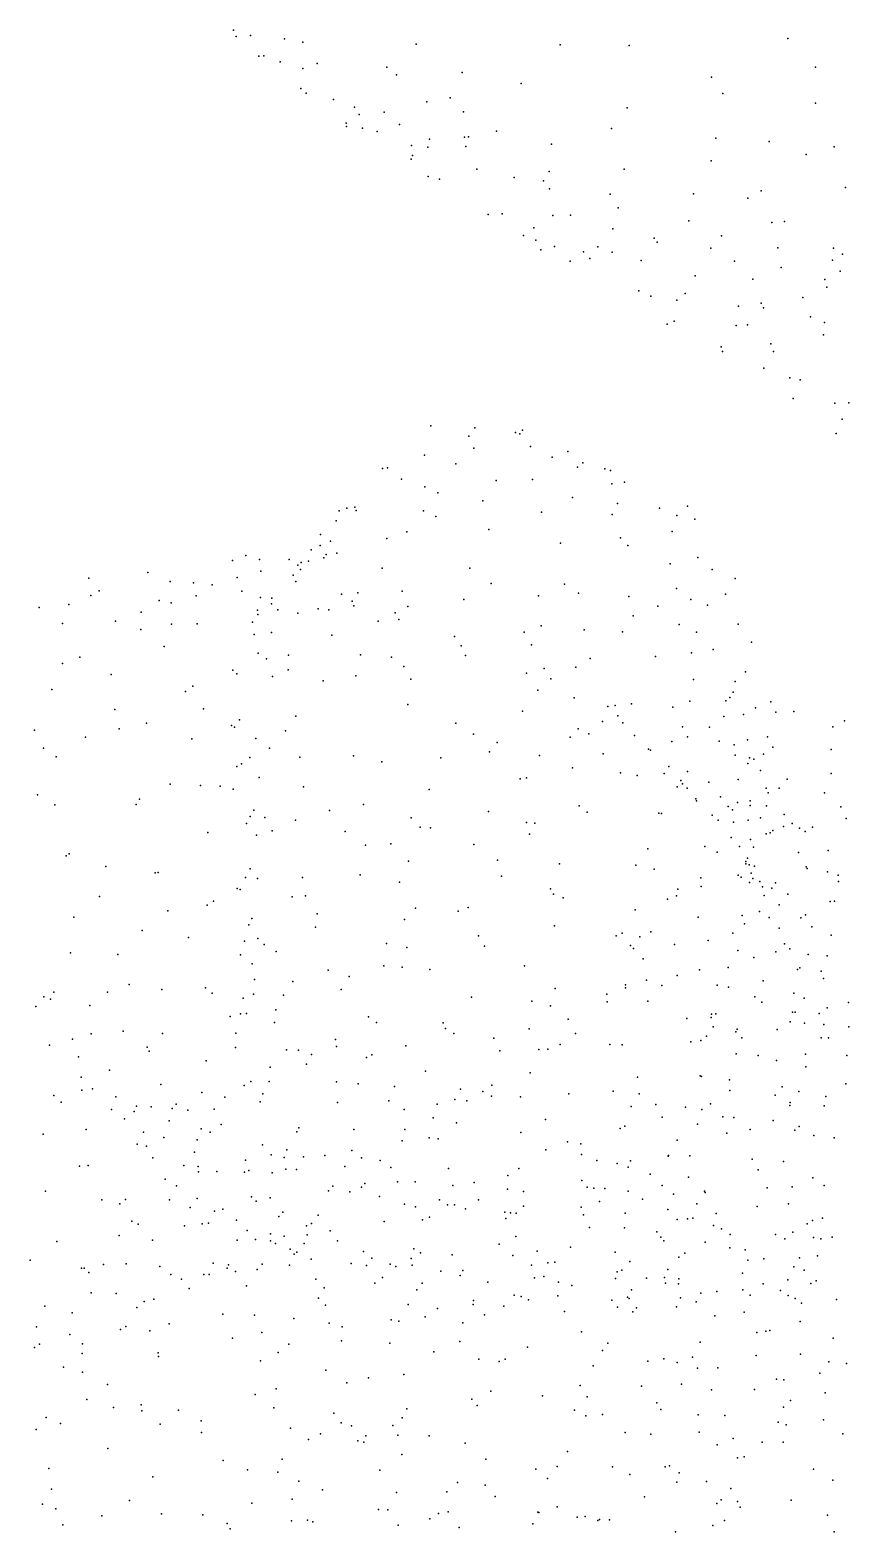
# Model space of a CAD drawing. Header units: metres. Extents: x -23.9 to 23.9, y -27.4 to 27.4.
# Drawn here: x -3.7 to -0.01, y 13.52 to 20.28 of the extents above; entities that cross this region are included whole.
import ezdxf

# ---------------------------------------------------------------- set-up
doc = ezdxf.new("R2010")
doc.units = ezdxf.units.M

msp = doc.modelspace()

# ---------------------------------------------------------------- linework, layer by layer
for p in [(-2.7834, 20.2817, -1.6007), (-2.7726, 20.2522, -0.6492), (-2.7069, 20.2565, -1.8969), (-2.554, 20.2424, -2.4565), (-2.4715, 20.2269, 0.8267), (-0.2856, 20.2442, -3.696), (-2.6701, 20.1641, -0.0875), (-2.6475, 20.1649, -1.1082), (-1.9608, 20.2174, 1.6773), (-1.3114, 20.215, 2.1859), (-1.0009, 20.2118, 2.3274), (-2.5733, 20.1392, -1.3772), (-2.4713, 20.1078, -1.8027), (-2.4076, 20.1304, -2.1928), (-2.0927, 20.1139, -2.9268), (-1.7541, 20.0908, 1.7926), (-0.1609, 20.115, 2.8796), (-2.0499, 20.0805, 1.3229), (-1.4879, 20.0406, 2.0396), (-0.6307, 20.0687, 2.7187), (-2.4801, 20.0191, -0.4479), (-2.4563, 19.9972, -0.2047), (-2.3333, 19.9692, 0.6138), (-1.9129, 19.9582, -2.5833), (-1.8083, 19.977, 1.5284), (-0.5787, 19.9962, -3.5433), (-2.2383, 19.934, -1.334), (-2.2173, 19.9011, -1.0472), (-2.1051, 19.9124, -1.7315), (-1.747, 19.914, -2.7979), (-1.0097, 19.9312, 2.2183), (-0.1612, 19.9523, -3.4912), (-2.2761, 19.8623, 0.0002), (-2.2742, 19.8466, 0.3467), (-2.2034, 19.8394, -0.2956), (-2.1368, 19.8253, -0.6631), (-2.0362, 19.8556, 0.9858), (-1.5984, 19.8258, 1.6094), (-1.0807, 19.838, -3.1642), (-1.9819, 19.7623, -1.093), (-1.9087, 19.7539, -1.3267), (-1.901, 19.7895, -1.5708), (-1.7428, 19.7993, 1.3458), (-1.7372, 19.7575, -1.8548), (-1.7244, 19.8004, -2.1592), (-1.3506, 19.7684, 1.8979), (-0.6106, 19.7952, 2.5747), (-0.3709, 19.7791, 2.8789), (-0.0772, 19.7554, 2.9914), (-1.9832, 19.7002, -0.2058), (-1.9775, 19.716, -0.4778), (-0.6321, 19.6921, -3.1231), (-0.2031, 19.7204, -3.2017), (-1.9072, 19.6228, 0.2394), (-1.6871, 19.655, -1.3661), (-1.5197, 19.6179, -1.6296), (-1.3612, 19.6442, -2.2606), (-1.0233, 19.6551, -2.8886), (-1.8561, 19.6098, -0.0117), (-1.3868, 19.6028, -1.9279), (-1.3602, 19.5663, 1.5614), (-0.4066, 19.5571, -2.8984), (-0.0259, 19.5732, -2.946), (-1.0864, 19.5431, -2.4438), (-0.7117, 19.5435, -2.799), (-0.4669, 19.5249, 2.5929), (-1.6372, 19.4509, 0.3674), (-1.5728, 19.454, -0.2244), (-1.3446, 19.4461, -1.0795), (-1.2652, 19.4485, -1.3289), (-1.0503, 19.4811, -2.1652), (-0.7327, 19.4225, -2.3688), (-0.3588, 19.4145, -2.6165), (-0.3009, 19.4193, 2.7628), (-1.4778, 19.356, 0.8779), (-1.4308, 19.3906, -0.4806), (-1.075, 19.3857, -1.4998), (-0.5845, 19.3554, -2.1565), (-1.421, 19.3354, 0.1568), (-1.3998, 19.2925, 0.5824), (-1.3381, 19.3065, -0.1405), (-1.2064, 19.2833, 1.2753), (-1.1429, 19.3059, -0.8043), (-1.0773, 19.2807, 1.4913), (-0.8878, 19.3438, 1.9314), (-0.875, 19.3258, -1.6827), (-0.6325, 19.2989, 2.1851), (-0.3311, 19.3007, -2.1247), (-0.0798, 19.2995, -2.386), (-1.2676, 19.241, 1.0355), (-1.1778, 19.2528, -0.3715), (-0.9466, 19.2434, -0.9953), (-0.5262, 19.2413, -1.5882), (-0.3164, 19.2124, 2.5896), (-0.0845, 19.2449, -2.0792), (-0.0404, 19.2729, 3.0765), (-0.7038, 19.1747, -1.0307), (-0.4443, 19.159, -1.2211), (-0.1194, 19.1582, -1.5045), (-0.0503, 19.1964, -1.7968), (-0.9574, 19.1076, 1.3281), (-0.9036, 19.0825, -0.1232), (-0.7485, 19.0956, 1.6609), (-0.2191, 19.0772, -0.8961), (-0.11, 19.1238, -1.26), (-0.7857, 19.0655, -0.3404), (-0.5081, 19.0383, 2.0069), (-0.4063, 19.052, 2.3388), (-0.3962, 19.0306, -0.5149), (-0.8305, 18.9576, 0.661), (-0.7985, 18.9709, 0.2603), (-0.5189, 18.9512, 1.7664), (-0.4679, 18.9544, 0.0511), (-0.1839, 18.9898, 2.6216), (-0.121, 18.9648, -0.1139), (-0.1259, 18.9093, 0.2861), (-0.587, 18.8554, 1.3366), (-0.5807, 18.8335, 0.79), (-0.3635, 18.8683, 0.5261), (-0.3511, 18.8332, 1.9147), (-0.3939, 18.7585, 0.9745), (-0.2767, 18.7159, 1.3485), (-0.2305, 18.7058, 2.2233), (-0.2624, 18.6219, 1.6293), (-0.0751, 18.6016, 2.4969), (-0.0119, 18.6021, 1.1756), (-1.8956, 18.4991, 17.1318), (-1.696, 18.4895, 17.2712), (-1.5139, 18.4694, 16.9827), (-1.482, 18.4791, 16.7197), (-0.041, 18.5291, 2.0913), (-1.7243, 18.453, 16.5191), (-1.4937, 18.4634, 16.3998), (-1.4465, 18.4067, 17.7651), (-0.0689, 18.4647, 1.6572), (-1.9229, 18.367, 16.2712), (-1.7007, 18.3979, 17.7325), (-1.3484, 18.3578, 18.1596), (-1.277, 18.3828, 17.2046), (-1.2105, 18.3322, 17.4631), (-2.1126, 18.3065, 17.3123), (-2.0902, 18.3094, 16.8316), (-1.7822, 18.3277, 15.991), (-1.2335, 18.3127, 17.9497), (-1.1101, 18.3061, 16.3855), (-1.0851, 18.298, 17), (-2.0274, 18.2592, 15.8562), (-1.9216, 18.2237, 18.0146), (-1.8637, 18.1973, 15.4558), (-1.6008, 18.2528, 15.5083), (-1.4369, 18.257, 18.3995), (-1.0794, 18.2382, 17.7382), (-1.0227, 18.2451, 17.3286), (-2.2729, 18.1289, 17.8563), (-2.2374, 18.1333, 16.1642), (-1.6607, 18.1615, 15.1291), (-1.2558, 18.176, 15.7352), (-1.0531, 18.1499, 18.1931), (-0.7382, 18.1379, 16.7374), (-2.3211, 18.0708, 16.7421), (-2.3074, 18.1157, 17.4918), (-2.2313, 18.1181, 15.528), (-1.9286, 18.1166, 15.1296), (-1.8726, 18.0903, 18.2584), (-1.3959, 18.1099, 15.3178), (-1.0785, 18.0998, 15.8965), (-0.8641, 18.1277, 16.4144), (-0.7862, 18.0945, 17.2867), (-0.7058, 18.078, 17.0035), (-2.3924, 18.01, 17.0268), (-2.0037, 18.0223, 14.7485), (-1.634, 18.032, 18.5249), (-1.04, 17.9952, 18.5548), (-0.8071, 18.0232, 17.8869), (-2.4336, 17.94, 16.3494), (-2.3934, 17.9598, 15.789), (-2.3474, 17.979, 14.9543), (-2.3181, 17.926, 18.0722), (-2.0929, 17.9914, 18.2055), (-1.3113, 17.9702, 15.0676), (-1.0076, 17.96, 15.6674), (-2.7883, 17.893, 12.0537), (-2.7291, 17.9146, 12.4262), (-2.6665, 17.8969, 13.2126), (-2.5327, 17.8976, 12.8826), (-2.494, 17.8719, 14.5954), (-2.4791, 17.8828, 16.0845), (-2.4466, 17.8901, 15.3527), (-2.3768, 17.9043, 13.8711), (-2.3662, 17.9193, 14.3881), (-0.8162, 17.8772, 18.3762), (-0.6921, 17.9065, 16.3929), (-3.4363, 17.8133, 11.7954), (-3.1699, 17.839, 12.0444), (-3.0695, 17.7984, 12.5387), (-2.9647, 17.7914, 12.9875), (-2.7674, 17.8162, 13.9295), (-2.6606, 17.8439, 14.1891), (-2.5158, 17.8267, 15.5859), (-2.5035, 17.7979, 12.119), (-2.4826, 17.8525, 17.3074), (-2.1134, 17.858, 13.7499), (-1.7186, 17.8579, 14.2069), (-0.6276, 17.8522, 16.8135), (-0.5242, 17.8118, 17.6115), (-3.4263, 17.7348, 11.5037), (-3.3891, 17.7554, 12.337), (-2.9523, 17.7332, 14.1016), (-2.8805, 17.7833, 11.7231), (-2.747, 17.7537, 14.4985), (-2.6624, 17.7253, 14.7922), (-2.6109, 17.7236, 11.663), (-2.2968, 17.7409, 12.4645), (-2.2235, 17.7471, 12.7648), (-2.0236, 17.7546, 13.2918), (-1.6236, 17.7883, 18.8417), (-1.4094, 17.7335, 14.3056), (-1.293, 17.7857, 14.6097), (-1.2295, 17.7449, 19.1437), (-1.002, 17.7301, 15.0831), (-0.7872, 17.7662, 15.7515), (-0.5673, 17.7415, 18.1891), (-3.66, 17.6813, 11.4548), (-3.5267, 17.6943, 12.5393), (-3.1997, 17.6592, 11.3179), (-3.1186, 17.713, 13.2943), (-3.0654, 17.7025, 13.8523), (-2.6757, 17.6683, 15.7333), (-2.6135, 17.6976, 16.5521), (-2.5837, 17.6702, 16.9248), (-2.4025, 17.6745, 18.1882), (-2.3548, 17.6705, 11.6981), (-2.2489, 17.709, 18.3866), (-2.2425, 17.688, 12.0981), (-2.0558, 17.6562, 18.6597), (-1.9981, 17.6849, 13.0483), (-1.7458, 17.7173, 13.7981), (-0.872, 17.6866, 15.3465), (-0.7231, 17.7173, 18.5813), (-0.6481, 17.6909, 16.2061), (-3.5546, 17.6091, 13.017), (-3.3153, 17.6189, 13.5783), (-3.0632, 17.6056, 14.3785), (-2.9471, 17.6074, 14.6249), (-2.6982, 17.6145, 16.0084), (-2.6737, 17.6492, 15.1561), (-2.4937, 17.655, 17.8343), (-2.1326, 17.6189, 11.815), (-2.0393, 17.6267, 12.3741), (-1.3974, 17.599, 13.967), (-0.9827, 17.6433, 19.1432), (-0.7759, 17.6049, 18.9765), (-0.5093, 17.6065, 17.241), (-3.2016, 17.582, 14.1672), (-2.6902, 17.5598, 16.2602), (-2.613, 17.5683, 11.1974), (-2.3402, 17.5569, 11.3491), (-1.7884, 17.5505, 12.7078), (-1.4746, 17.5705, 19.2087), (-1.2046, 17.5798, 14.2391), (-1.0311, 17.572, 14.6619), (-0.6977, 17.5695, 15.5728), (-0.4501, 17.5244, 18.0927), (-3.4772, 17.4568, 13.7924), (-3.0972, 17.5046, 10.9212), (-2.6723, 17.4747, 16.705), (-2.5357, 17.4668, 18.0365), (-2.2113, 17.4674, 18.6769), (-2.0717, 17.4579, 11.2369), (-1.758, 17.5077, 12.3447), (-1.7382, 17.4643, 11.9217), (-1.4418, 17.5127, 13.6661), (-0.8818, 17.4605, 14.8316), (-0.7202, 17.4768, 15.311), (-0.6224, 17.4923, 15.9045), (-3.555, 17.4287, 10.9098), (-2.7864, 17.3991, 15.7582), (-2.6354, 17.4493, 17.1392), (-2.5381, 17.4004, 10.7461), (-2.016, 17.4148, 18.9973), (-1.4632, 17.3856, 12.3452), (-1.3846, 17.4067, 12.9912), (-1.2415, 17.4124, 19.4788), (-1.1774, 17.4518, 14.0003), (-0.4766, 17.391, 17.5631), (-3.3349, 17.3792, 10.7409), (-2.9672, 17.3271, 10.5207), (-2.7689, 17.3818, 16.0785), (-2.6084, 17.3696, 17.6528), (-2.38, 17.3503, 18.5359), (-2.2324, 17.3738, 10.875), (-1.9843, 17.3582, 10.9978), (-1.3545, 17.3595, 12.5731), (-0.7108, 17.3563, 15.0767), (-0.5232, 17.3483, 18.5805), (-3.6022, 17.3114, 10.6864), (-3.0007, 17.3025, 15.0158), (-1.4127, 17.3082, 11.6658), (-1.2492, 17.2747, 12.0779), (-0.7271, 17.2591, -14.5771), (-0.5653, 17.2612, 15.8207), (-0.5474, 17.2753, 16.0887), (-0.5321, 17.2994, 16.3419), (-0.3631, 17.2561, 18.1249), (-3.3187, 17.221, 10.4148), (-2.9199, 17.2252, 15.2677), (-2.5032, 17.1917, 10.2565), (-1.9979, 17.2436, 10.6457), (-1.4817, 17.2141, 19.5738), (-1.0966, 17.235, 12.7739), (-1.0635, 17.2388, 13.7581), (-1.0528, 17.1931, 12.3337), (-0.99, 17.2467, 14.0729), (-0.805, 17.2317, -13.8245), (-0.5752, 17.1907, 15.5511), (-0.4865, 17.1986, 16.7645), (-0.4325, 17.2285, -13.9091), (-0.3407, 17.2088, -13.534), (-0.2596, 17.212, -14.2), (-3.6808, 17.128, 10.339), (-3.2986, 17.134, 14.4479), (-3.1766, 17.1594, 14.7235), (-2.7923, 17.15, 15.6643), (-2.78, 17.142, 15.9362), (-2.7566, 17.1752, 16.4471), (-2.5502, 17.1254, 18.4968), (-1.7817, 17.1605, 19.5062), (-1.2305, 17.1337, -13.4721), (-1.1207, 17.1681, 11.4358), (-1.0301, 17.1616, 11.81), (-0.7606, 17.1433, 14.4802), (-0.6396, 17.1422, 14.8257), (-0.0832, 17.1427, -20.9136), (-0.0315, 17.1703, -13.8866), (-3.6407, 17.0476, 13.9808), (-3.4515, 17.0966, 14.172), (-2.9715, 17.0899, 10.1436), (-2.6834, 17.0905, 17.8306), (-2.6211, 17.0468, 10.0661), (-1.7029, 17.11, 10.4473), (-1.5954, 17.0721, -13.883), (-1.2667, 17.0976, -14.5789), (-1.183, 17.1112, 10.9406), (-0.9777, 17.1051, 13.0335), (-0.8096, 17.077, 14.2024), (-0.7387, 17.0984, 19.4839), (-0.5951, 17.0784, 15.0658), (-0.5283, 17.0624, 19.1407), (-0.4673, 17.0856, 17.3077), (-0.3782, 17.0988, -14.9574), (-0.3536, 17.0524, 18.3548), (-3.583, 17.0082, 10.125), (-2.7106, 17.0046, 17.4891), (-2.4849, 17.0065, 18.7103), (-2.2434, 17.0134, 19.0678), (-2.1163, 16.9859, 10.0069), (-1.8496, 17.0032, 10.1133), (-1.6301, 17.0303, 19.6692), (-1.4055, 17.015, 10.3659), (-1.1189, 17.0218, 10.6877), (-0.9143, 17.0422, 12.6089), (-0.9053, 17.0384, 12.0874), (-0.5238, 17.0155, 15.9082), (-0.4591, 17.0045, 17.6779), (-0.4399, 16.9978, -15.2771), (-0.3959, 17.0205, 17.9491), (-0.0915, 17.0419, -22.1386), (-2.7693, 16.9655, 16.1991), (-2.7481, 16.9764, 16.6636), (-2.6683, 16.9157, 18.4359), (-1.4638, 16.9142, -14.951), (-1.2571, 16.9594, -12.9706), (-1.0407, 16.9365, 19.7382), (-0.9647, 16.9239, -15.2915), (-0.844, 16.9333, 10.7514), (-0.8226, 16.965, 13.2747), (-0.7386, 16.9427, 13.7162), (-0.4661, 16.9776, 17.0593), (-0.4099, 16.947, -12.6886), (-0.0914, 16.9338, -20.1944), (-3.069, 16.8858, 15.2123), (-2.9326, 16.8799, 15.5128), (-2.8441, 16.8767, 9.8396), (-2.7858, 16.8629, 15.8489), (-2.4689, 16.8732, 9.8471), (-1.9026, 16.8606, -14.2414), (-1.4924, 16.9091, 10.0557), (-0.7846, 16.873, -12.5725), (-0.7678, 16.901, 11.3945), (-0.7602, 16.8873, 11.7448), (-0.7397, 16.8673, -15.5291), (-0.6415, 16.8949, 10.9595), (-0.51, 16.9064, 19.4798), (-0.3845, 16.8678, 18.8763), (-0.3755, 16.8466, -20.6848), (-0.3252, 16.8674, 18.5406), (-0.2896, 16.9071, -21.7028), (-0.1204, 16.8458, -22.4638), (-3.6679, 16.8378, 9.9021), (-3.589, 16.7927, 14.2167), (-3.2222, 16.7935, 14.9513), (-3.2079, 16.8172, 9.8025), (-2.1981, 16.7941, 19.2941), (-1.2266, 16.7882, 9.9262), (-0.7008, 16.8194, 12.1415), (-0.6984, 16.8105, 12.7149), (-0.589, 16.8281, 14.5854), (-0.5556, 16.7842, 10.1837), (-0.513, 16.8033, 15.6453), (-0.4558, 16.8104, 17.3163), (-0.4554, 16.7885, -21.0574), (-0.3816, 16.7878, 11.2205), (-0.0472, 16.7826, -15.845), (-2.7086, 16.7396, 17.5699), (-2.6921, 16.7675, 17.9299), (-2.6431, 16.7349, 18.6187), (-2.5052, 16.7229, 18.8808), (-2.3508, 16.7668, 19.0835), (-1.983, 16.7335, 9.6826), (-1.6351, 16.7623, -12.9796), (-1.4639, 16.7121, -15.359), (-1.4266, 16.7102, 9.7357), (-1.1902, 16.7594, -15.5418), (-0.8674, 16.7553, 19.7794), (-0.856, 16.7535, 9.9449), (-0.6273, 16.746, 10.5417), (-0.5997, 16.7233, 12.9244), (-0.5353, 16.7702, 15.2806), (-0.5311, 16.7143, 13.9101), (-0.4642, 16.7231, -15.9957), (-0.4089, 16.7343, -20.2435), (-0.3031, 16.7493, 18.1665), (-0.0231, 16.73, -22.8019), (-2.9, 16.6668, 15.7518), (-2.7254, 16.7073, 17.2053), (-2.6809, 16.6555, 18.2224), (-2.6096, 16.6747, 9.5868), (-2.2808, 16.6718, 9.5936), (-1.9432, 16.6911, 19.7397), (-1.8959, 16.6888, -13.2181), (-1.4505, 16.6593, 19.908), (-0.5408, 16.6447, 12.4885), (-0.3845, 16.6614, 17.8783), (-0.3664, 16.6653, 19.3488), (-0.3533, 16.676, 11.7089), (-0.3056, 16.6939, -19.8892), (-0.266, 16.7076, 9.9877), (-0.2336, 16.6871, 11.4315), (-0.2081, 16.6715, 10.9878), (-0.1751, 16.6913, -19.5669), (-2.1887, 16.6099, -14.1591), (-2.0755, 16.6163, -14.6578), (-1.7014, 16.614, 19.8959), (-0.9168, 16.5934, -12.1836), (-0.6596, 16.6038, -20.8122), (-0.6046, 16.5782, -21.7793), (-0.504, 16.6043, 9.7551), (-0.4539, 16.6357, 16.9073), (-0.4406, 16.6018, 12.231), (-0.2383, 16.577, 11.9732), (-0.1046, 16.5865, 11.6771), (-3.5383, 16.5624, 14.5676), (-3.5242, 16.572, 9.5117), (-3.3591, 16.5142, 14.9625), (-1.9948, 16.5379, -15.0543), (-1.5944, 16.5422, -12.5141), (-1.315, 16.5258, 9.4536), (-0.9711, 16.521, 9.5445), (-0.4751, 16.537, 15.1772), (-0.475, 16.5262, 15.6246), (-0.4672, 16.5524, 14.2583), (-0.4604, 16.5217, 16.054), (-0.4364, 16.5162, 13.0811), (-0.2035, 16.5135, 18.7542), (-0.1998, 16.506, 9.6411), (-3.1369, 16.4854, 15.3675), (-3.1231, 16.4877, 9.3329), (-2.7306, 16.4655, 17.1242), (-2.7091, 16.5033, 9.3625), (-2.6763, 16.46, 18.4027), (-2.473, 16.4647, 19.0613), (-2.2135, 16.4771, 9.3446), (-2.0363, 16.4432, -12.8007), (-1.5766, 16.4708, 9.357), (-0.8881, 16.5027, -16.226), (-0.678, 16.4631, -19.9568), (-0.5104, 16.4748, -19.6207), (-0.4968, 16.4657, -22.3854), (-0.4594, 16.4422, 16.3275), (-0.4511, 16.4845, 16.6464), (-0.4438, 16.4608, 17.1295), (-0.4124, 16.4469, 9.5124), (-0.3411, 16.4401, 19.6927), (-0.107, 16.4902, -18.841), (-0.0594, 16.4759, 12.1144), (-0.0582, 16.4469, -23.2398), (-3.3881, 16.3792, 9.2236), (-2.7676, 16.4147, 16.3158), (-2.7541, 16.4108, 16.6138), (-2.5201, 16.3776, 9.2065), (-2.4596, 16.3822, -14.2217), (-1.3562, 16.4141, -16.0222), (-1.3425, 16.3904, -12.108), (-1.2992, 16.3734, 9.2403), (-0.7877, 16.3822, 19.9856), (-0.7818, 16.4124, 9.3998), (-0.677, 16.424, -16.5019), (-0.4005, 16.4228, 13.4153), (-0.3933, 16.3843, 14.0813), (-0.3583, 16.4169, -16.906), (-0.2858, 16.3895, -22.9736), (-3.0793, 16.3143, 15.6228), (-2.9028, 16.3408, 9.1468), (-2.8741, 16.3586, 16.0514), (-1.9645, 16.3267, 19.876), (-1.7724, 16.3135, 9.1479), (-1.7262, 16.3292, -15.7301), (-0.9736, 16.3199, 9.2009), (-0.829, 16.3672, -21.5604), (-0.4144, 16.3122, 15.4594), (-0.3258, 16.3411, 17.9754), (-0.0948, 16.3565, -17.1314), (-0.0754, 16.3575, -17.9257), (-3.5029, 16.286, 14.9369), (-2.7143, 16.2518, 17.5386), (-2.7015, 16.2809, 17.8614), (-2.4141, 16.2405, 19.257), (-2.4073, 16.3019, -13.3472), (-2.0141, 16.2752, -15.4389), (-1.338, 16.2478, -16.3432), (-0.6903, 16.2863, 9.208), (-0.4927, 16.2942, 19.8757), (-0.4813, 16.2567, -11.6639), (-0.3703, 16.2848, -18.5293), (-0.3248, 16.2359, 13.7198), (-0.2271, 16.283, 18.279), (-0.2072, 16.2971, 19.4473), (-0.1777, 16.2428, 12.5773), (-3.196, 16.2255, 15.417), (-2.9874, 16.195, 8.9562), (-2.7351, 16.1779, 17.0657), (-2.674, 16.1904, 8.9602), (-2.094, 16.1674, -12.5893), (-1.6794, 16.2027, -12.2053), (-1.059, 16.2021, -20.9053), (-1.0333, 16.214, -20.3967), (-0.9532, 16.1978, -19.8019), (-0.9032, 16.2207, -21.9532), (-0.6447, 16.1808, -18.8537), (-0.5333, 16.2143, 16.1634), (-0.0903, 16.2049, 18.716), (-3.5185, 16.1251, 8.4911), (-3.3046, 16.1186, 8.8498), (-2.7521, 16.1169, 16.7006), (-2.6463, 16.1629, 18.557), (-2.5914, 16.1321, 18.8799), (-2.0027, 16.1502, 8.93), (-1.6527, 16.1549, 20.1204), (-0.9947, 16.1592, -11.6849), (-0.9813, 16.1451, 8.9561), (-0.7972, 16.1626, -17.0864), (-0.5108, 16.1357, 8.9496), (-0.44, 16.1042, -23.1541), (-0.3396, 16.1301, 14.9981), (-0.3019, 16.1659, 14.1464), (-0.2766, 16.1438, 13.0207), (-0.1941, 16.1178, 8.8919), (-0.1089, 16.1121, 19.1604), (-2.7002, 16.0764, 17.994), (-2.3568, 16.0479, 19.4389), (-2.1066, 16.0668, 19.8794), (-2.0244, 16.0607, -15.7542), (-1.899, 16.0498, 20.04), (-1.4723, 16.067, 8.8525), (-0.9384, 16.0982, 20.2533), (-0.6838, 16.0485, 20.1472), (-0.5554, 16.0592, 16.9814), (-0.2433, 16.0508, 13.5208), (-0.2321, 16.0583, -11.3766), (-0.1356, 16.0435, 19.602), (-3.2547, 15.9825, 15.5247), (-2.9101, 15.9681, 16.2634), (-2.689, 16.0048, -14.034), (-2.5162, 15.9959, 19.1229), (-2.2621, 16.0186, -15.4045), (-1.3342, 15.9652, 20.3079), (-1.0182, 15.9676, -17.444), (-1.0174, 15.981, -18.8088), (-0.9234, 16.0028, -18.4603), (-0.8543, 15.979, 8.773), (-0.785, 16.0227, -22.5628), (-0.6053, 15.9796, 16.1253), (-0.5541, 15.9708, 15.7821), (-0.3968, 15.9995, 20.0152), (-0.1248, 16.0104, 12.8059), (-3.6381, 15.9281, 7.5739), (-3.6085, 15.9169, 15.0802), (-3.5938, 15.9484, 7.9414), (-3.3522, 15.948, 8.3672), (-3.1073, 15.9602, 15.8043), (-2.8796, 15.9434, 8.6766), (-2.7408, 15.9215, 17.002), (-2.6934, 15.9391, 18.2399), (-2.5588, 15.9352, 8.6787), (-2.2996, 15.9604, 8.7137), (-1.712, 15.9253, 8.6964), (-1.4398, 15.9071, -16.7485), (-1.1013, 15.9401, -21.9784), (-1.1009, 15.9043, 8.6947), (-0.9174, 15.9082, -11.4572), (-0.4354, 15.9273, 15.3347), (-0.4035, 15.9036, -23.5946), (-0.2599, 15.9436, 14.4423), (-0.2123, 15.9211, 13.912), (-0.0121, 15.9011, 18.9673), (-3.675, 15.884, 6.9192), (-3.4319, 15.8888, 15.3496), (-2.7996, 15.8393, -14.3864), (-2.7531, 15.851, 16.7171), (-2.7254, 15.852, 17.4412), (-2.5928, 15.8684, 18.8502), (-2.1754, 15.8375, -12.416), (-1.3561, 15.8865, -11.6513), (-0.7414, 15.8292, -23.0085), (-0.6318, 15.8337, -11.2897), (-0.6303, 15.8493, 16.5983), (-0.611, 15.8513, 17.2183), (-0.2649, 15.8577, 14.6941), (-0.2528, 15.8576, 18.0753), (-0.1454, 15.853, 18.3956), (-0.1084, 15.8782, 19.9505), (-3.4259, 15.7613, 7.8111), (-3.2817, 15.7724, 15.6513), (-3.1037, 15.7618, 8.3453), (-2.7731, 15.7636, 8.4922), (-2.5992, 15.8125, -15.0187), (-2.1403, 15.8122, 8.5639), (-1.8394, 15.8108, -16.3771), (-1.8292, 15.7848, -11.9851), (-1.7919, 15.7617, 20.2394), (-1.4519, 15.7825, -20.7494), (-1.2764, 15.8265, -19.1528), (-1.2431, 15.7621, -17.627), (-0.6227, 15.792, 8.5136), (-0.5212, 15.7698, 15.5666), (-0.5147, 15.7818, 20.2242), (-0.3338, 15.7797, 14.9295), (-0.2751, 15.8146, 8.4994), (-0.2109, 15.8081, 14.1462), (-0.1238, 15.8035, 13.0723), (-0.0107, 15.7924, 19.2867), (-3.6124, 15.71, 6.1526), (-3.5098, 15.7369, 7.251), (-3.1738, 15.7011, 15.8582), (-2.7746, 15.6995, -13.3715), (-2.3244, 15.7359, -15.7386), (-2.3206, 15.7043, 19.6258), (-2.008, 15.7061, 20.1028), (-1.6108, 15.7405, 8.5064), (-1.3117, 15.7129, -18.5959), (-1.0882, 15.7122, -22.4456), (-1.0321, 15.7115, 8.4636), (-0.7227, 15.725, 20.3834), (-0.6788, 15.7311, 16.1755), (-0.6524, 15.7497, 16.8645), (-0.4933, 15.7428, 17.7916), (-0.1357, 15.7426, 13.3762), (-0.1023, 15.7434, -24.9305), (-3.4821, 15.6569, 6.8894), (-3.1643, 15.6825, 8.0936), (-2.9066, 15.6386, -14.0336), (-2.5458, 15.689, 19.1145), (-2.4906, 15.6865, 8.4209), (-2.4331, 15.6678, -12.5691), (-2.1841, 15.6542, -16.1487), (-2.1603, 15.6656, 19.9124), (-1.5836, 15.6839, -19.9524), (-1.4082, 15.6896, 20.4098), (-1.3675, 15.6915, 8.4633), (-0.519, 15.6702, -23.8307), (-0.4197, 15.6626, 8.3185), (-0.3375, 15.6404, -25.4287), (-0.2068, 15.6696, 14.4033), (-0.021, 15.6631, 18.763), (-3.4712, 15.5648, 4.8082), (-3.3429, 15.5971, 7.5834), (-2.6191, 15.6099, 18.674), (-2.4547, 15.6242, 19.3719), (-1.9193, 15.5933, 8.3424), (-1.4478, 15.585, -18.2047), (-0.9637, 15.5653, 20.6077), (-0.6816, 15.5714, 17.2982), (-0.6758, 15.5688, 8.2368), (-0.205, 15.6115, -25.7612), (-3.4671, 15.5063, 5.8847), (-3.4191, 15.5134, 5.5661), (-3.1111, 15.5323, 7.845), (-2.9267, 15.4972, 16.5965), (-2.7362, 15.5282, 17.3135), (-2.7053, 15.5465, 18.1161), (-2.6235, 15.5463, -15.4534), (-2.3197, 15.5447, 8.2782), (-2.2224, 15.5359, -12.2329), (-2.0584, 15.5232, -16.5334), (-1.7606, 15.5112, -19.7041), (-1.6609, 15.5013, -20.8521), (-1.6194, 15.5302, -17.4416), (-1.2728, 15.4912, 8.2204), (-1.073, 15.5031, -11.2216), (-0.9563, 15.4912, -23.1652), (-0.5491, 15.5528, -24.9329), (-0.5475, 15.5057, -24.4261), (-0.311, 15.5214, 8.0912), (-0.2361, 15.5005, -26.1727), (-0.0254, 15.5357, 13.1441), (-3.5938, 15.4833, 4.4766), (-3.5608, 15.4532, 15.5098), (-3.3147, 15.4764, 6.9883), (-3.2206, 15.4342, 5.3152), (-3.1546, 15.4319, 4.6027), (-3.0602, 15.4242, 4.8824), (-3.0424, 15.4434, 16.3282), (-2.8228, 15.475, -13.1067), (-2.6641, 15.4544, 18.3947), (-2.6525, 15.4898, 8.2098), (-2.3148, 15.4517, 19.7198), (-2.0843, 15.4591, 20.0679), (-1.8664, 15.4443, -20.0929), (-1.7865, 15.4644, 20.3674), (-1.7328, 15.4588, -19.1365), (-1.6217, 15.4804, -21.2464), (-1.4903, 15.4774, -11.435), (-0.9924, 15.4341, -26.2482), (-0.8812, 15.4427, -25.6796), (-0.748, 15.4308, 16.8882), (-0.6349, 15.4455, -26.2888), (-0.3439, 15.4839, 14.8133), (-0.2779, 15.4385, 14.5762), (-0.2757, 15.4511, 18.1931), (-0.1228, 15.4357, 18.4021), (-0.1151, 15.4792, 20.3269), (-3.3336, 15.4196, 6.3949), (-3.2758, 15.3783, 5.717), (-3.2313, 15.4116, 7.2271), (-3.0745, 15.369, -14.3374), (-2.9893, 15.417, -14.7497), (-2.8707, 15.4213, 7.9058), (-2.0145, 15.4206, 8.1586), (-1.884, 15.3821, -11.7393), (-1.7795, 15.3593, -18.5568), (-1.3783, 15.3747, 20.5627), (-0.8527, 15.3849, -24.9551), (-0.674, 15.4195, -24.0633), (-0.5786, 15.3864, 7.9524), (-0.5294, 15.3843, 20.4875), (-0.3524, 15.3706, -10.8875), (-3.6413, 15.3091, 4.0858), (-3.4485, 15.3298, 15.7656), (-3.1898, 15.3176, 4.3283), (-3.0986, 15.2935, -13.802), (-2.9291, 15.3329, 7.6852), (-2.8895, 15.3173, 4.4706), (-2.8402, 15.3525, 16.99), (-2.4992, 15.3195, -16.0665), (-2.4902, 15.3368, 8.0552), (-2.2412, 15.3292, 8.0555), (-2.0123, 15.3301, -17.0565), (-1.9022, 15.2917, -17.5844), (-1.8625, 15.2882, -20.681), (-1.4897, 15.3157, 8.0297), (-1.0412, 15.3341, -25.3874), (-1.0213, 15.3443, 7.985), (-0.694, 15.3541, 17.4314), (-0.561, 15.3132, 15.4885), (-0.4561, 15.3303, 17.9973), (-0.2551, 15.3272, -26.5815), (-0.2354, 15.3435, 20.513), (-0.1687, 15.303, 14.1538), (-0.0776, 15.2926, 13.6674), (-3.2178, 15.264, 6.0324), (-3.1757, 15.2554, 6.5341), (-2.9604, 15.2277, 16.7834), (-2.9478, 15.2835, 5.1488), (-2.6541, 15.2611, 4.4039), (-2.5439, 15.2389, 19.09), (-2.2512, 15.2346, -16.711), (-2.0239, 15.2783, -19.5321), (-1.3772, 15.2382, -26.0007), (-1.2785, 15.2741, -26.4027), (-1.2196, 15.2654, -22.8959), (-0.7852, 15.2811, 16.2782), (-3.4782, 15.1647, 3.8467), (-3.4387, 15.1679, 15.9665), (-3.1472, 15.2024, 16.3493), (-3.0077, 15.1682, -15.2314), (-2.9427, 15.1636, -13.0196), (-2.7307, 15.192, 4.1472), (-2.6145, 15.2156, 7.7435), (-2.5552, 15.2042, -12.3792), (-2.4679, 15.2061, 4.725), (-2.3731, 15.2131, 4.3851), (-2.2825, 15.1637, 19.8093), (-2.2071, 15.2029, 4.5765), (-2.1234, 15.1897, -20.1214), (-2.0745, 15.1585, 7.8826), (-1.8154, 15.1539, 4.4624), (-1.4988, 15.1539, -11.3447), (-1.2157, 15.2174, -25.0397), (-1.1462, 15.1903, 7.7887), (-1.0551, 15.1773, -24.509), (-1.0055, 15.1606, -26.7826), (-0.9952, 15.1887, -23.6704), (-0.8251, 15.2093, 16.5516), (-0.8246, 15.2131, 7.7537), (-0.7273, 15.2111, 20.7153), (-0.4473, 15.1959, 7.6493), (-0.3053, 15.1861, 14.5383), (-3.0914, 15.1055, 3.8048), (-2.9422, 15.1396, 7.2479), (-2.8584, 15.1405, 3.882), (-2.7352, 15.1379, 17.5273), (-2.7153, 15.1449, 18.0479), (-2.6101, 15.1349, 18.6896), (-2.5476, 15.1507, 3.9766), (-2.4996, 15.1502, 19.3456), (-2.1927, 15.0873, -17.9087), (-2.045, 15.0934, 20.1724), (-1.9653, 15.0934, 4.1982), (-1.6998, 15.0917, -25.9725), (-1.5482, 15.1228, -22.1904), (-1.2141, 15.1004, -23.2224), (-0.9062, 15.128, -10.9358), (-0.7339, 15.1152, 16.0137), (-0.4204, 15.148, 14.9033), (-0.1742, 15.1121, -26.9139), (-3.6307, 15.0519, 15.8218), (-3.0416, 15.0757, 6.3478), (-2.9481, 15.0186, 6.7334), (-2.7029, 15.027, -16.2716), (-2.619, 15.0228, 7.3725), (-2.3558, 15.0541, 7.6676), (-2.3364, 15.0739, 5.0049), (-2.2591, 15.0484, -17.5106), (-2.2066, 15.0694, -18.9232), (-2.1263, 15.0287, -20.5918), (-1.7964, 15.077, -21.541), (-1.5499, 15.0605, 4.5677), (-1.4769, 15.0503, 4.2939), (-1.1901, 15.0697, -11.1066), (-1.1605, 15.0655, -23.9919), (-1.1113, 15.0641, 20.79), (-1.0058, 15.0525, 7.5597), (-0.8526, 15.0782, 16.9525), (-0.8007, 15.0386, -27.0623), (-0.662, 15.0522, 7.4867), (-0.6591, 15.0461, 15.7112), (-0.3793, 15.0675, 7.4493), (-0.2668, 15.0717, -10.7127), (-0.122, 15.0781, 7.3904), (-3.3768, 15.0132, 16.2345), (-3.2963, 14.995, -14.4037), (-3.2702, 15.0139, -13.9014), (-3.0718, 15.0135, 16.7482), (-2.9791, 14.9781, -15.6837), (-2.8696, 14.962, 6.9711), (-2.8326, 14.9704, 6.142), (-2.6826, 15.0075, 18.2495), (-2.5615, 14.9582, -16.9563), (-2.0133, 14.9937, 3.7649), (-1.9634, 14.9812, -21.2266), (-1.8551, 15.0125, 7.681), (-1.8192, 14.9903, 4.9206), (-1.7887, 14.9909, -26.3385), (-1.7392, 14.9731, 3.7661), (-1.6803, 15.0138, -25.3524), (-1.5616, 14.9569, 4.8562), (-1.5357, 14.954, -24.9391), (-1.5105, 14.9526, 7.5218), (-1.4768, 14.9848, 3.8129), (-1.2167, 14.9802, 3.9863), (-1.1342, 15.0055, 4.3147), (-1.0186, 14.9527, 4.5406), (-0.9404, 15.0161, 20.966), (-0.8273, 14.9697, 17.1975), (-0.6965, 14.9944, 20.8359), (-0.6094, 14.9522, 17.8592), (-0.4241, 14.9828, 20.8506), (-0.2826, 14.9957, 14.3688), (-3.2417, 14.9168, 3.5861), (-3.2139, 14.9028, -15.1818), (-3.0047, 14.8955, 17.0605), (-2.925, 14.9055, 3.5335), (-2.8971, 14.9081, 17.3133), (-2.7705, 14.9211, 17.6357), (-2.58, 14.9383, 18.8521), (-2.4558, 14.8953, 5.6764), (-2.4322, 14.9066, -19.2436), (-2.4031, 14.9439, 5.3986), (-2.1044, 14.9154, 7.5426), (-1.9329, 14.9237, 5.1701), (-1.9012, 14.9347, 20.4709), (-1.5571, 14.9294, 20.7086), (-1.2065, 14.9462, 7.4484), (-1.1795, 14.8892, 4.8098), (-1.0215, 14.8865, 3.722), (-0.7855, 14.9249, 4.4757), (-0.7388, 14.9279, 4.1788), (-0.7138, 14.9302, 17.593), (-0.6214, 14.8981, 3.8659), (-0.5853, 14.8821, 15.367), (-0.1995, 14.9045, 14.053), (-0.1757, 14.9196, 20.8326), (-0.1298, 14.9309, 7.1646), (-3.58, 14.826, 16.1556), (-3.2997, 14.8528, 16.5312), (-3.1496, 14.8321, -13.1665), (-2.7675, 14.8317, -12.4788), (-2.7228, 14.8743, 17.9795), (-2.6845, 14.8345, 6.3284), (-2.618, 14.8278, -17.3296), (-2.6175, 14.8602, 18.6235), (-2.5945, 14.8169, -18.0088), (-2.5551, 14.8491, -18.6186), (-2.4663, 14.8161, 3.4559), (-2.4527, 14.8558, 19.5967), (-2.3491, 14.8738, 7.3182), (-2.316, 14.8285, -11.9961), (-1.5113, 14.8483, 5.1209), (-0.8759, 14.869, 7.2669), (-0.8588, 14.8449, 16.3313), (-0.8447, 14.8279, 4.7749), (-0.6587, 14.822, 7.1532), (-0.5467, 14.8564, 4.518), (-0.3423, 14.8576, 3.7696), (-0.2993, 14.8378, 4.5043), (-0.2637, 14.8679, 4.1999), (-0.171, 14.8432, -27.1769), (-0.1375, 14.8381, 3.9135), (-0.0859, 14.8449, 13.6543), (-2.529, 14.7904, -20.0721), (-2.5111, 14.768, 6.9359), (-2.4983, 14.7768, 19.2768), (-2.1988, 14.7799, 5.721), (-2.16, 14.7497, 19.9998), (-1.9842, 14.7494, 20.3182), (-1.971, 14.7924, 3.4778), (-1.9421, 14.7746, 5.5809), (-1.7981, 14.7653, -26.8714), (-1.5866, 14.8136, -22.4802), (-1.5252, 14.7624, 7.1512), (-1.416, 14.7819, 3.5254), (-1.2658, 14.8006, -23.3887), (-1.0647, 14.7771, 5.0455), (-0.7775, 14.7554, 3.5594), (-0.7501, 14.7722, 21.0099), (-0.5481, 14.7972, 3.6462), (-0.4789, 14.7883, 14.939), (-0.3951, 14.747, 14.6181), (-0.2343, 14.7523, 6.9128), (-0.1521, 14.7606, 18.6093), (-3.7009, 14.742, 3.5908), (-3.4692, 14.7059, -14.5021), (-3.4574, 14.7054, -14.0988), (-3.436, 14.6854, -13.6936), (-3.3691, 14.7216, -15.4158), (-3.2674, 14.7245, -15.8884), (-3.1155, 14.7123, -16.3735), (-2.8753, 14.728, -16.9983), (-2.8128, 14.7053, -17.6486), (-2.8063, 14.7198, 17.7709), (-2.7743, 14.6907, 3.2969), (-2.6771, 14.699, 18.2204), (-2.6554, 14.7226, 6.7235), (-2.532, 14.7187, 19.04), (-2.434, 14.7458, 6.2341), (-2.2534, 14.7268, -25.8055), (-2.1841, 14.7172, 3.3445), (-2.0783, 14.724, -11.7656), (-2.0526, 14.713, -25.438), (-1.9794, 14.7182, 7.0236), (-1.8502, 14.6921, -21.8697), (-1.7504, 14.6942, 20.7155), (-1.4416, 14.7194, -24.34), (-1.368, 14.7286, -23.9677), (-1.3363, 14.733, 5.3291), (-1.0548, 14.6884, 21.0881), (-1.0349, 14.6961, 3.4477), (-0.9986, 14.7353, 7.0922), (-0.8271, 14.6989, -10.8276), (-0.4912, 14.683, 5.3217), (-0.4667, 14.7411, 5.0129), (-0.2599, 14.711, 3.561), (-0.2123, 14.6961, 5.2636), (-3.0666, 14.6773, 17.174), (-3.0177, 14.6555, -12.7631), (-2.9836, 14.6134, 17.4593), (-2.9179, 14.6769, -18.6116), (-2.8932, 14.6774, -18.1078), (-2.7261, 14.6259, -19.4733), (-2.4126, 14.6551, 6.5579), (-2.375, 14.6163, 19.6896), (-2.147, 14.637, 6.1547), (-2.1121, 14.6639, -26.5007), (-1.9335, 14.6381, 5.9465), (-1.7622, 14.6723, 5.7506), (-1.6378, 14.6418, 6.8293), (-1.428, 14.6625, -27.0839), (-1.3853, 14.6681, 6.9051), (-1.3202, 14.6427, 5.5647), (-1.2601, 14.6277, 20.9546), (-1.0627, 14.6595, 5.4227), (-0.9235, 14.6596, -27.2551), (-0.842, 14.6632, 17.6014), (-0.8378, 14.6371, 16.155), (-0.7784, 14.6347, 6.8311), (-0.7775, 14.6573, 5.4467), (-0.3978, 14.635, 6.6973), (-0.2863, 14.6532, 14.2083), (-0.1829, 14.6365, 6.5539), (-0.1579, 14.6478, 5.523), (-3.425, 14.5942, 3.4516), (-3.3123, 14.5912, 16.8145), (-3.1868, 14.5556, 3.3643), (-3.1423, 14.5663, -17.6841), (-2.4009, 14.5702, 19.3931), (-1.9573, 14.6084, 3.2175), (-1.703, 14.559, -11.4015), (-1.5201, 14.5843, 20.8775), (-1.4884, 14.5778, 5.8424), (-1.4548, 14.5622, -11.174), (-1.3221, 14.58, 6.6733), (-1.0792, 14.5605, 5.9499), (-1.0089, 14.5743, 6.6082), (-1.0017, 14.5688, 17.3505), (-0.9905, 14.6074, 5.7036), (-0.7704, 14.5715, 15.8812), (-0.6993, 14.5542, 15.6174), (-0.6782, 14.5932, 6.5337), (-0.6066, 14.5995, 5.762), (-0.4887, 14.6075, 3.3927), (-0.4563, 14.5842, 6.293), (-0.3192, 14.6042, 5.749), (-0.2845, 14.5818, 18.4985), (-0.2533, 14.5692, 6.0126), (-0.2253, 14.5484, 13.9574), (-0.0671, 14.5645, 18.7938), (-3.6349, 14.5337, -15.0434), (-3.5112, 14.5041, 16.6658), (-3.2202, 14.5277, -18.3551), (-2.8319, 14.4976, -19.8108), (-2.6898, 14.4939, -20.3209), (-2.5116, 14.4785, 3.1615), (-2.3698, 14.539, -26.0686), (-1.9967, 14.541, 6.5288), (-1.92, 14.4864, -24.8806), (-1.865, 14.5231, 20.5723), (-1.7036, 14.5413, 6.0712), (-1.6537, 14.4953, 6.3831), (-1.5657, 14.5344, 3.1923), (-1.2927, 14.5099, 6.2104), (-1.0532, 14.5301, 6.2515), (-0.9844, 14.5089, 21.2674), (-0.9675, 14.5272, 16.5667), (-0.788, 14.5314, 3.2577), (-0.6145, 14.4903, 15.2819), (-0.4829, 14.5077, 21.2691), (-3.6712, 14.4408, -15.8822), (-3.2935, 14.4284, -18.9085), (-3.2693, 14.4424, -13.0481), (-3.1604, 14.4231, 17.2517), (-3.0736, 14.4552, -19.273), (-2.6558, 14.415, 18.0937), (-2.353, 14.457, -20.9558), (-2.2945, 14.4408, -25.4631), (-2.0733, 14.4733, 20.1599), (-2.0396, 14.466, -21.5265), (-1.7502, 14.4593, 20.8061), (-1.2152, 14.4182, 21.1322), (-0.4261, 14.415, 18.3709), (-0.385, 14.4217, -27.4459), (-0.3676, 14.4241, -10.5681), (-0.2302, 14.465, 21.2466), (-3.6805, 14.348, -17.2731), (-3.6589, 14.3633, -16.8333), (-3.5216, 14.407, -17.7797), (-3.4638, 14.3642, 16.9187), (-2.7889, 14.3896, 3.1997), (-2.5349, 14.3634, 18.7182), (-2.2974, 14.3784, 19.8655), (-2.0798, 14.3677, 3.0489), (-1.7642, 14.3751, -22.2966), (-1.4592, 14.3497, 21.0036), (-1.098, 14.3677, 17.5049), (-0.6814, 14.3718, 21.3719), (-0.0824, 14.3893, 13.4498), (-3.4665, 14.3215, -13.3886), (-3.1231, 14.3241, 3.2593), (-3.1213, 14.3075, 17.4913), (-2.6624, 14.2876, -20.5883), (-2.5832, 14.3259, 18.4187), (-1.8819, 14.3286, -27.0446), (-1.6782, 14.2957, 3.0118), (-1.5873, 14.2846, -23.7868), (-1.5592, 14.2959, -23.015), (-1.1211, 14.3352, 17.0183), (-0.917, 14.2858, 21.4267), (-0.8454, 14.2963, 3.0846), (-0.7856, 14.2809, -27.4733), (-0.7151, 14.3049, 17.9761), (-0.4286, 14.3125, 14.5278), (-0.2289, 14.3173, 18.6688), (-0.1022, 14.2832, -10.4211), (-0.0221, 14.2759, 18.9588), (-3.55, 14.2598, 3.3666), (-3.4642, 14.2366, -19.2972), (-2.3683, 14.2466, -26.6118), (-2.1763, 14.2108, 20.031), (-2.0159, 14.2269, -21.8332), (-1.1638, 14.2649, 3.0345), (-0.6935, 14.2552, -10.7365), (-0.6013, 14.2565, 3.0773), (-0.1419, 14.2318, 3.0996), (-3.3517, 14.1814, 17.2989), (-2.5918, 14.1616, 18.2297), (-2.2735, 14.1887, 19.404), (-1.6241, 14.1512, -11.3515), (-1.2214, 14.1768, -27.4185), (-0.9453, 14.1732, 16.2422), (-0.765, 14.1833, 15.6223), (-0.6301, 14.1574, 15.135), (-0.4359, 14.1582, 18.4515), (-0.3368, 14.2053, 14.1466), (-0.3037, 14.2023, 21.511), (-0.1179, 14.1431, 13.4566), (-3.4453, 14.1136, -13.1249), (-3.3253, 14.078, -19.8486), (-3.1996, 14.0904, 3.2344), (-2.6858, 14.1365, 3.1481), (-2.6023, 14.0758, -25.8192), (-2.0025, 14.0722, 20.3296), (-1.7102, 14.1155, 20.9105), (-1.6858, 14.0864, -27.192), (-1.391, 14.1302, 2.9184), (-1.1901, 14.126, -11.054), (-0.8758, 14.0986, 2.9406), (-0.305, 14.0786, 2.9759), (-0.2735, 14.1088, 13.9143), (-3.6287, 14.0325, -19.5899), (-3.564, 14.0061, 17.3182), (-3.1974, 14.0631, -12.7484), (-3.0315, 14.0655, -20.2175), (-2.9298, 14.0178, -12.4649), (-2.3323, 14.052, -21.3522), (-2.2987, 14.0082, 3.0618), (-2.0237, 14.0316, -26.9758), (-1.2474, 14.0661, 17.3973), (-1.1959, 14.0398, 21.4285), (-1.122, 14.0457, 2.8813), (-0.8591, 14.0695, 17.983), (-0.6897, 14.0443, 18.1782), (-0.5698, 14.0415, 2.9263), (-0.3305, 14.0124, -10.5648), (-0.1261, 14.0227, 18.9006), (-3.6735, 13.9789, -13.377), (-3.1142, 14.0022, 17.557), (-2.9276, 13.9646, 3.1691), (-2.5272, 13.9849, 18.4349), (-2.3919, 13.9593, -11.9869), (-2.2529, 13.9953, -24.9215), (-2.1876, 13.95, 19.7256), (-2.0662, 13.9973, 2.9407), (-2.043, 13.9534, -11.6863), (-1.902, 13.95, -24.3465), (-1.0185, 13.9649, 21.7113), (-0.9038, 13.9583, 15.9479), (-0.6864, 13.966, 21.7336), (-0.5322, 13.9382, 14.6416), (-0.2939, 13.9995, 21.6752), (-0.039, 13.9597, 13.1419), (-3.3502, 13.8936, 17.5126), (-2.4456, 13.9332, -26.4444), (-2.2241, 13.9271, 19.021), (-2.1966, 13.9219, 19.4497), (-1.7401, 13.9176, 2.8558), (-1.2794, 13.88, 17.6682), (-0.6039, 13.9097, 18.3756), (-0.4022, 13.9211, 18.5499), (-0.3079, 13.9223, 13.7573), (-3.6159, 13.8037, 3.4579), (-2.8309, 13.8388, 17.783), (-2.5653, 13.8449, 18.1038), (-2.0252, 13.8661, -22.0519), (-1.6471, 13.8458, -22.849), (-1.3253, 13.8113, 17.1644), (-1.0759, 13.8108, 16.4434), (-0.8392, 13.8104, 18.3274), (-0.8191, 13.8143, -10.8619), (-0.5123, 13.8509, 14.0713), (-0.4827, 13.8551, 14.3449), (-0.1708, 13.7999, 13.4073), (-3.1474, 13.7648, 3.2285), (-2.7209, 13.7969, -12.2742), (-2.5846, 13.786, -25.6337), (-2.4902, 13.7466, 18.3725), (-2.124, 13.7955, 20.0651), (-1.7746, 13.7407, -22.5035), (-1.4216, 13.7994, 2.7866), (-1.3694, 13.7573, 21.5941), (-0.9983, 13.7767, 16.15), (-0.786, 13.7409, 15.3866), (-0.7753, 13.7835, 2.7287), (-0.6531, 13.7448, 14.9268), (-0.084, 13.7499, 21.7583), (-3.6036, 13.7101, -20.0608), (-2.5192, 13.665, -21.2601), (-2.3831, 13.7064, 3.0375), (-2.0494, 13.6953, 2.9268), (-1.8227, 13.6976, -11.5876), (-1.6494, 13.7278, -27.1752), (-1.6056, 13.6775, -23.4493), (-0.9328, 13.6755, 21.9802), (-0.5432, 13.7123, -27.5475), (-3.6441, 13.6419, 17.4948), (-3.5845, 13.6212, -13.0503), (-3.2522, 13.6592, -12.7904), (-3.1081, 13.5991, 17.6882), (-2.7018, 13.6471, 3.087), (-2.1306, 13.619, 19.1486), (-2.0882, 13.6163, 19.8195), (-1.8606, 13.6003, 20.7794), (-1.8174, 13.6085, 2.8022), (-1.4125, 13.6069, 17.29), (-1.4075, 13.6056, 17.7181), (-1.3251, 13.6301, 16.9237), (-0.606, 13.6452, 14.6935), (-0.5864, 13.6613, 13.8277), (-0.5125, 13.655, 2.6602), (-0.5013, 13.6288, 22.0518), (-0.2711, 13.6598, 21.9463), (-3.5527, 13.5493, 3.5249), (-3.3772, 13.5902, 17.6024), (-2.9221, 13.5942, -12.4726), (-2.8129, 13.556, -20.9474), (-2.7988, 13.5319, 17.8859), (-2.5222, 13.5678, -12.1069), (-2.4502, 13.571, -25.2462), (-2.4269, 13.5632, -26.2852), (-2.0422, 13.5475, 20.173), (-1.899, 13.5763, -26.9851), (-1.7676, 13.5371, 21.0587), (-1.4346, 13.5542, 21.7837), (-1.235, 13.5835, 21.9819), (-1.1993, 13.5869, -11.1995), (-1.143, 13.5685, 18.355), (-1.1349, 13.5732, 2.6802), (-1.0901, 13.5716, 16.3259), (-0.6242, 13.5463, 14.228), (-0.572, 13.5693, 18.6883), (-0.1072, 13.5925, 2.6454), (-0.7924, 13.5185, 2.6325), (-0.0767, 13.5172, 12.8848)]:
    msp.add_point(p)

doc.saveas('drawing.dxf')
